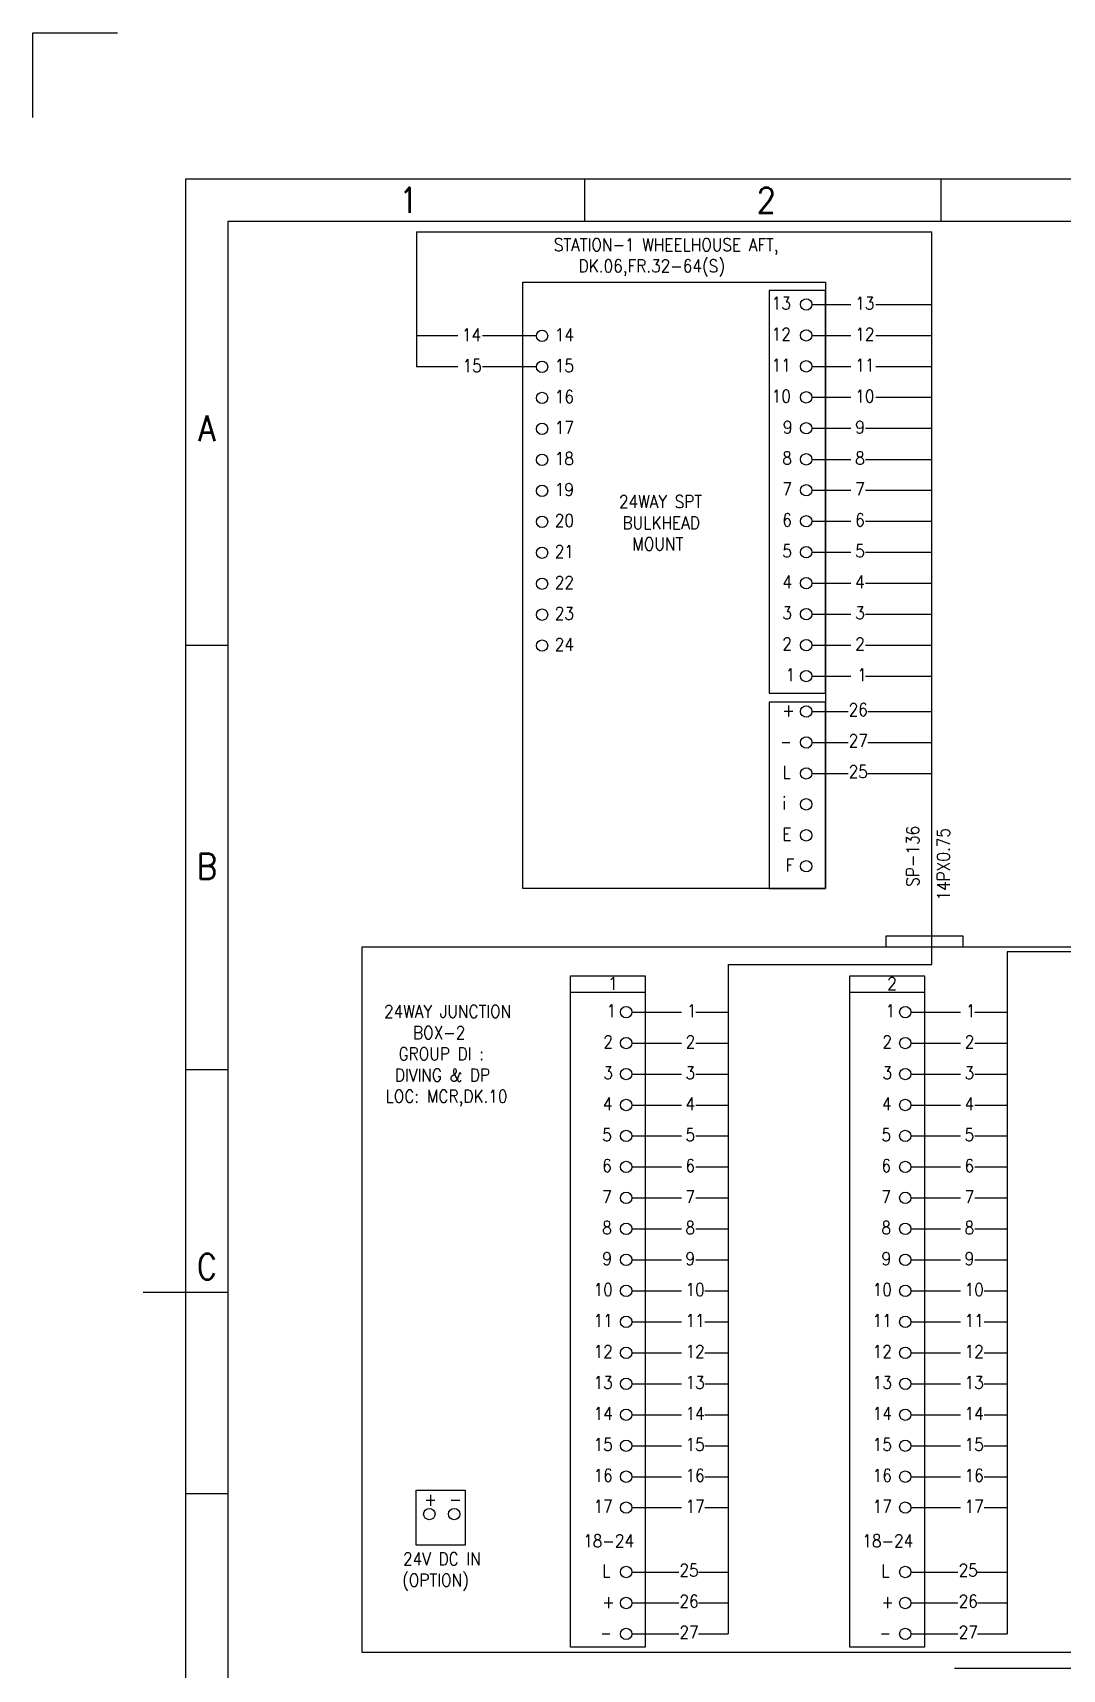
# Model space of a CAD drawing. Header units: inches. Extents: x 36 to 5114, y 9 to 306.
# Drawn here: x 4228.4 to 4349.7, y 113.2 to 306.1 of the extents above; entities that cross this region are included whole.
import ezdxf
from ezdxf.enums import TextEntityAlignment as Align

# ---------------------------------------------------------------- set-up
doc = ezdxf.new("R2010")
doc.units = ezdxf.units.IN
doc.header["$MEASUREMENT"] = 0
doc.layers.get('DEFPOINTS').update_dxf_attribs({"color": 251})
doc.layers.add('Border', color=6, linetype='Continuous')
doc.layers.add('TITLE', color=7, linetype='Continuous')
doc.layers.add('CON-050', color=3, linetype='Continuous', lineweight=50)
doc.styles.add('ROMANS', font='simplex.shx', dxfattribs={"width": 0.88})

# ---------------------------------------------------------------- blocks, each defined once
blk = doc.blocks.new('A3_BORDER')
at = {"linetype": 'Continuous'}
for p, q in [((5, 209.65), (0, 209.65)), ((5, 159.65), (0, 159.65)), ((5, 109.65), (0, 109.65))]:
    blk.add_line(p, q, dxfattribs=at)
at = {"color": 5, "linetype": 'Continuous'}
blk.add_line((5, 133.4), (-5, 133.4), dxfattribs=at)
at = {"layer": 'Border', "color": 7}
blk.add_lwpolyline([(0, 2.15), (384, 2.15), (384, 264.65), (0, 264.65)], close=True, dxfattribs=at)
at = {"layer": 'Border', "color": 6}
blk.add_lwpolyline([(5, 7.15), (379, 7.15), (379, 259.65), (5, 259.65)], close=True, dxfattribs=at)
at = {"layer": 'DEFPOINTS', "color": 5}
blk.add_lwpolyline([(-18, 271.9), (-18, 281.9), (-8, 281.9)], dxfattribs=at)
at = {"layer": 'TITLE', "color": 7}
for p, q in [((47, 264.65), (47, 259.75)), ((89, 264.65), (89, 259.75))]:
    blk.add_line(p, q, dxfattribs=at)
at = {"layer": 'TITLE', "color": 7, "style": 'ROMANS', "width": 0.88}
for s, p in [('1', (25.15, 260.65)), ('2', (67.3, 260.65))]:
    blk.add_text(s, height=3, dxfattribs=at).set_placement(p)
for s, p in [('A', (2.52, 235.26)), ('B', (2.52, 183.63)), ('C', (2.52, 136.45))]:
    blk.add_text(s, height=3, dxfattribs=at).set_placement(p, align=Align.MIDDLE_CENTER)

msp = doc.modelspace()

# ---------------------------------------------------------------- linework, layer by layer
for p, q in [((4273.63, 282.61), (4273.63, 266.7)), ((4273.63, 282.61), (4334.34, 282.61)), ((4334.34, 196.24), (4334.34, 282.61)), ((4343.23, 197.76), (4343.23, 117.34)), ((4413.22, 197.76), (4343.23, 197.76)), ((4310.34, 196.24), (4310.34, 117.34)), ((4310.34, 196.24), (4334.34, 196.24)), ((4291.79, 192.99), (4300.59, 192.99)), ((4324.68, 192.99), (4333.48, 192.99)), ((4441.91, 113.26), (4337.04, 113.26))]:
    msp.add_line(p, q)
for points in [[(4286.16, 276.69), (4321.81, 276.69), (4321.81, 205.22), (4286.16, 205.22)], [(4321.81, 275.72), (4315.19, 275.72), (4315.19, 228.25), (4321.81, 228.25)], [(4321.81, 227.17), (4315.19, 227.17), (4315.19, 205.22), (4321.81, 205.22)], [(4291.79, 194.91), (4300.59, 194.91), (4300.59, 115.77), (4291.79, 115.77)], [(4324.68, 194.91), (4333.48, 194.91), (4333.48, 115.77), (4324.68, 115.77)], [(4273.58, 134.27), (4279.37, 134.27), (4279.37, 127.82), (4273.58, 127.82)]]:
    msp.add_lwpolyline(points, close=True)
for points in [[(4338.03, 198.33), (4338.03, 199.59), (4328.93, 199.59), (4328.93, 198.33)], [(4607.48, 115.14), (4267.21, 115.14), (4267.21, 198.33), (4608, 198.33)]]:
    msp.add_lwpolyline(points)
for centre in [(4319.55, 274.06), (4288.42, 270.35), (4319.55, 270.41), (4288.42, 266.7), (4319.55, 266.76), (4288.42, 263.04), (4319.55, 263.11), (4288.42, 259.39), (4319.55, 259.46), (4288.42, 255.74), (4319.55, 255.8), (4288.42, 252.09), (4319.55, 252.15), (4288.42, 248.44), (4319.55, 248.5), (4288.42, 244.79), (4319.55, 244.85), (4288.42, 241.14), (4319.55, 241.2), (4288.42, 237.49), (4319.55, 237.55), (4288.42, 233.84), (4319.55, 233.9), (4319.55, 230.25), (4319.55, 226.08), (4319.55, 222.43), (4319.55, 218.78), (4319.55, 215.13), (4319.55, 211.48), (4319.55, 207.83), (4298.33, 190.64), (4331.22, 190.64), (4298.33, 186.99), (4331.22, 186.99), (4298.33, 183.34), (4331.22, 183.34), (4298.33, 179.69), (4331.22, 179.69), (4298.33, 176.04), (4331.22, 176.04), (4298.33, 172.39), (4331.22, 172.39), (4298.33, 168.74), (4331.22, 168.74), (4298.33, 165.09), (4331.22, 165.09), (4298.33, 161.44), (4331.22, 161.44), (4298.33, 157.79), (4331.22, 157.79), (4298.33, 154.13), (4331.22, 154.13), (4298.33, 150.48), (4331.22, 150.48), (4298.33, 146.83), (4331.22, 146.83), (4298.33, 143.18), (4331.22, 143.18), (4298.33, 139.53), (4331.22, 139.53), (4298.33, 135.88), (4331.22, 135.88), (4275.14, 131.47), (4278.07, 131.47), (4298.33, 132.23), (4331.22, 132.23), (4298.33, 124.64), (4331.22, 124.64), (4298.33, 120.99), (4331.22, 120.99), (4298.33, 117.34), (4331.22, 117.34)]:
    msp.add_circle(centre, 0.671)
at = {"layer": 'CON-050', "color": 0, "lineweight": 25, "ltscale": 0.1}
for p, q in [((4320.22, 274.06), (4324.82, 274.06)), ((4327.75, 274.06), (4334.34, 274.06)), ((4278.48, 270.35), (4273.63, 270.35)), ((4287.75, 270.35), (4281.42, 270.35)), ((4320.22, 270.41), (4324.82, 270.41)), ((4327.75, 270.41), (4334.34, 270.41)), ((4278.48, 266.7), (4273.63, 266.7)), ((4287.75, 266.7), (4281.42, 266.7)), ((4320.22, 266.76), (4324.82, 266.76)), ((4327.75, 266.76), (4334.34, 266.76)), ((4320.22, 263.11), (4324.82, 263.11)), ((4327.75, 263.11), (4334.34, 263.11)), ((4320.22, 259.46), (4324.82, 259.46)), ((4326.52, 259.46), (4334.34, 259.46)), ((4320.22, 255.8), (4324.82, 255.8)), ((4326.52, 255.8), (4334.34, 255.8)), ((4320.22, 252.15), (4324.82, 252.15)), ((4326.52, 252.15), (4334.34, 252.15)), ((4320.22, 248.5), (4324.82, 248.5)), ((4326.52, 248.5), (4334.34, 248.5)), ((4320.22, 244.85), (4324.82, 244.85)), ((4326.52, 244.85), (4334.34, 244.85)), ((4320.22, 241.2), (4324.82, 241.2)), ((4326.52, 241.2), (4334.34, 241.2)), ((4320.22, 237.55), (4324.82, 237.55)), ((4326.52, 237.55), (4334.34, 237.55)), ((4320.22, 233.9), (4324.82, 233.9)), ((4326.52, 233.9), (4334.34, 233.9)), ((4320.22, 230.25), (4324.82, 230.25)), ((4326.52, 230.25), (4334.34, 230.25)), ((4320.22, 226.08), (4324.51, 226.08)), ((4326.82, 226.08), (4334.34, 226.08)), ((4320.22, 222.43), (4324.51, 222.43)), ((4326.82, 222.43), (4334.34, 222.43)), ((4320.22, 218.78), (4324.51, 218.78)), ((4326.82, 218.78), (4334.34, 218.78)), ((4299, 190.64), (4304.84, 190.64)), ((4306.54, 190.64), (4310.34, 190.64)), ((4331.89, 190.64), (4337.73, 190.64)), ((4339.43, 190.64), (4343.23, 190.64)), ((4299, 186.99), (4304.84, 186.99)), ((4306.54, 186.99), (4310.34, 186.99)), ((4331.89, 186.99), (4337.73, 186.99)), ((4339.43, 186.99), (4343.23, 186.99)), ((4299, 183.34), (4304.84, 183.34)), ((4306.54, 183.34), (4310.34, 183.34)), ((4331.89, 183.34), (4337.73, 183.34)), ((4339.43, 183.34), (4343.23, 183.34)), ((4299, 179.69), (4304.84, 179.69)), ((4306.54, 179.69), (4310.34, 179.69)), ((4331.89, 179.69), (4337.73, 179.69)), ((4339.43, 179.69), (4343.23, 179.69)), ((4299, 176.04), (4304.84, 176.04)), ((4306.54, 176.04), (4310.34, 176.04)), ((4331.89, 176.04), (4337.73, 176.04)), ((4339.43, 176.04), (4343.23, 176.04)), ((4299, 172.39), (4304.84, 172.39)), ((4306.54, 172.39), (4310.34, 172.39)), ((4331.89, 172.39), (4337.73, 172.39)), ((4339.43, 172.39), (4343.23, 172.39)), ((4299, 168.74), (4304.84, 168.74)), ((4306.54, 168.74), (4310.34, 168.74)), ((4331.89, 168.74), (4337.73, 168.74)), ((4339.43, 168.74), (4343.23, 168.74)), ((4299, 165.09), (4304.84, 165.09)), ((4306.54, 165.09), (4310.34, 165.09)), ((4331.89, 165.09), (4337.73, 165.09)), ((4339.43, 165.09), (4343.23, 165.09)), ((4299, 161.44), (4304.84, 161.44)), ((4306.54, 161.44), (4310.34, 161.44)), ((4331.89, 161.44), (4337.73, 161.44)), ((4339.43, 161.44), (4343.23, 161.44)), ((4299, 157.79), (4304.84, 157.79)), ((4307.62, 157.79), (4310.34, 157.79)), ((4331.89, 157.79), (4337.73, 157.79)), ((4340.51, 157.79), (4343.23, 157.79)), ((4299, 154.13), (4304.84, 154.13)), ((4307.62, 154.13), (4310.34, 154.13)), ((4331.89, 154.13), (4337.73, 154.13)), ((4340.51, 154.13), (4343.23, 154.13)), ((4299, 150.48), (4304.84, 150.48)), ((4307.62, 150.48), (4310.34, 150.48)), ((4331.89, 150.48), (4337.73, 150.48)), ((4340.51, 150.48), (4343.23, 150.48)), ((4299, 146.83), (4304.84, 146.83)), ((4307.62, 146.83), (4310.34, 146.83)), ((4331.89, 146.83), (4337.73, 146.83)), ((4340.51, 146.83), (4343.23, 146.83)), ((4299, 143.18), (4304.84, 143.18)), ((4307.62, 143.18), (4310.34, 143.18)), ((4331.89, 143.18), (4337.73, 143.18)), ((4340.51, 143.18), (4343.23, 143.18)), ((4299, 139.53), (4304.84, 139.53)), ((4307.62, 139.53), (4310.34, 139.53)), ((4331.89, 139.53), (4337.73, 139.53)), ((4340.51, 139.53), (4343.23, 139.53)), ((4299, 135.88), (4304.84, 135.88)), ((4307.62, 135.88), (4310.34, 135.88)), ((4331.89, 135.88), (4337.73, 135.88)), ((4340.51, 135.88), (4343.23, 135.88)), ((4299, 132.23), (4304.84, 132.23)), ((4307.62, 132.23), (4310.34, 132.23)), ((4331.89, 132.23), (4337.73, 132.23)), ((4340.51, 132.23), (4343.23, 132.23)), ((4299, 124.64), (4304.53, 124.64)), ((4306.84, 124.64), (4310.34, 124.64)), ((4331.89, 124.64), (4337.43, 124.64)), ((4339.74, 124.64), (4343.23, 124.64)), ((4299, 120.99), (4304.53, 120.99)), ((4306.84, 120.99), (4310.34, 120.99)), ((4331.89, 120.99), (4337.43, 120.99)), ((4339.74, 120.99), (4343.23, 120.99)), ((4299, 117.34), (4304.53, 117.34)), ((4306.84, 117.34), (4310.34, 117.34)), ((4331.89, 117.34), (4337.43, 117.34)), ((4339.74, 117.34), (4343.23, 117.34))]:
    msp.add_line(p, q, dxfattribs=at)

# ---------------------------------------------------------------- block references
at = {"linetype": 'Continuous'}
msp.add_blockref('A3_BORDER', (4246.41, 24.19), dxfattribs=at)

# ---------------------------------------------------------------- texts
at = {"layer": 'CON-050', "color": 0, "lineweight": 25, "char_height": 1.5, "attachment_point": 1, "style": 'ROMANS'}
for s, width, insert in [('{\\Fromans|c0; STATION-1 WHEELHOUSE AFT,\\P{\\W3.71357; }DK.06,FR.32-64(S)}', 29.8093, (4288.91, 281.85)), ('{\\Fromans|c0;13}', 2.3407, (4315.48, 274.95)), ('{\\Fromans|c0;13}', 1.0836, (4325.32, 274.95)), ('{\\Fromans|c0;14}', 1.0836, (4278.98, 271.24)), ('{\\Fromans|c0;14}', 2.3407, (4289.92, 271.24)), ('{\\Fromans|c0;12}', 2.3407, (4315.48, 271.3)), ('{\\Fromans|c0;12}', 1.0836, (4325.32, 271.3)), ('{\\Fromans|c0;15}', 1.5, (4279.05, 267.59)), ('{\\Fromans|c0;15}', 2.3407, (4289.92, 267.59)), ('{\\Fromans|c0;11}', 2.3407, (4315.48, 267.65)), ('{\\Fromans|c0;11}', 1.0836, (4325.32, 267.65)), ('{\\Fromans|c0;16}', 2.3407, (4289.92, 263.94)), ('{\\Fromans|c0;10}', 2.3407, (4315.48, 264)), ('{\\Fromans|c0;10}', 1.0836, (4325.32, 264)), ('{\\Fromans|c0;17}', 2.3407, (4289.92, 260.29)), ('{\\Fromans|c0;9}', 1.0207, (4316.8, 260.35)), ('{\\Fromans|c0;9}', 1.0836, (4325.32, 260.35)), ('{\\Fromans|c0;18}', 2.3407, (4289.92, 256.64)), ('{\\Fromans|c0;8}', 1.0836, (4316.73, 256.7)), ('{\\Fromans|c0;8}', 1.0836, (4325.32, 256.7)), ('{\\Fromans|c0;19}', 2.3407, (4289.92, 252.99)), ('{\\Fromans|c0;7}', 1.0836, (4316.73, 253.05)), ('{\\Fromans|c0;7}', 1.0836, (4325.32, 253.05)), ('{\\Fromans|c0;\\W1.3057; \\W0.88;24WAY SPT\\P{\\W1.72476; }BULKHEAD \\P{\\W2.83523; }MOUNT}', 14.8543, (4296.14, 251.57)), ('{\\Fromans|c0;20}', 2.3407, (4289.92, 249.34)), ('{\\Fromans|c0;6}', 1.0836, (4316.73, 249.4)), ('{\\Fromans|c0;6}', 1.0836, (4325.32, 249.4)), ('{\\Fromans|c0;21}', 2.3407, (4289.92, 245.69)), ('{\\Fromans|c0;5}', 1.0836, (4316.73, 245.75)), ('{\\Fromans|c0;5}', 1.0836, (4325.32, 245.75)), ('{\\Fromans|c0;22}', 2.3407, (4289.92, 242.04)), ('{\\Fromans|c0;4}', 1.1464, (4316.75, 242.1)), ('{\\Fromans|c0;4}', 1.0836, (4325.32, 242.1)), ('{\\Fromans|c0;23}', 2.3407, (4289.92, 238.39)), ('{\\Fromans|c0;3}', 1.0836, (4316.73, 238.45)), ('{\\Fromans|c0;3}', 1.0836, (4325.32, 238.45)), ('{\\Fromans|c0;24}', 2.3407, (4289.92, 234.73)), ('{\\Fromans|c0;2}', 1.0836, (4316.73, 234.8)), ('{\\Fromans|c0;2}', 1.0836, (4325.32, 234.8)), ('{\\Fromans|c0;1}', 0.7064, (4317.11, 231.15)), ('{\\Fromans|c0;1}', 0.7064, (4325.56, 231.15)), ('{\\Fromans|c0;+}', 1.3979, (4316.73, 226.98)), ('{\\Fromans|c0;26}', 1.9636, (4324.55, 227.04)), ('{\\Fromans|c0; _}', 1.3979, (4316.73, 224.08)), ('{\\Fromans|c0;27}', 1.9636, (4324.55, 223.39)), ('{\\Fromans|c0;L}', 1.1464, (4316.75, 219.68)), ('{\\Fromans|c0;25}', 1.9636, (4324.55, 219.74)), ('{\\Fromans|c0;i}', 0.3293, (4316.73, 216.02)), ('{\\Fromans|c0;E}', 1.5, (4316.73, 212.37)), ('{\\Fromans|c0;F}', 0.7064, (4317.11, 208.72)), ('{\\Fromans|c0;1}', 0.9419, (4296.2, 194.76)), ('{\\Fromans|c0;2}', 0.9419, (4329.09, 194.76)), ('{\\Fromans|c0;\\W0.22317; \\W0.88;24WAY JUNCTION \\P{\\W3.5965; }BOX-2\\P{\\W1.94126; }GROUP DI : \\P{\\W1.52222; }DIVING & DP\\P{\\W0.45365; }LOC: MCR,DK.10}', 17.201, (4269.52, 191.47)), ('{\\Fromans|c0;1}', 0.7064, (4296.02, 191.54)), ('{\\Fromans|c0;1}', 0.7064, (4305.48, 191.54)), ('{\\Fromans|c0;1}', 0.7064, (4328.91, 191.54)), ('{\\Fromans|c0;1}', 0.7064, (4338.38, 191.54)), ('{\\Fromans|c0;2}', 1.0836, (4295.64, 187.89)), ('{\\Fromans|c0;2}', 1.0836, (4305.34, 187.89)), ('{\\Fromans|c0;2}', 1.0836, (4328.53, 187.89)), ('{\\Fromans|c0;2}', 1.0836, (4338.23, 187.89)), ('{\\Fromans|c0;3}', 1.0836, (4295.64, 184.24)), ('{\\Fromans|c0;3}', 0.7064, (4305.32, 184.24)), ('{\\Fromans|c0;3}', 1.0836, (4328.53, 184.24)), ('{\\Fromans|c0;3}', 0.7064, (4338.21, 184.24)), ('{\\Fromans|c0;4}', 1.1464, (4295.58, 180.58)), ('{\\Fromans|c0;4}', 0.7064, (4305.32, 180.58)), ('{\\Fromans|c0;4}', 1.1464, (4328.47, 180.58)), ('{\\Fromans|c0;4}', 0.7064, (4338.21, 180.58)), ('{\\Fromans|c0;5}', 1.0836, (4295.51, 176.93)), ('{\\Fromans|c0;5}', 0.7064, (4305.32, 176.93)), ('{\\Fromans|c0;5}', 1.0836, (4328.41, 176.93)), ('{\\Fromans|c0;5}', 0.7064, (4338.21, 176.93)), ('{\\Fromans|c0;6}', 1.0836, (4295.51, 173.28)), ('{\\Fromans|c0;6}', 0.7064, (4305.32, 173.28)), ('{\\Fromans|c0;6}', 1.0836, (4328.41, 173.28)), ('{\\Fromans|c0;6}', 0.7064, (4338.21, 173.28)), ('{\\Fromans|c0;7}', 1.0836, (4295.51, 169.63)), ('{\\Fromans|c0;7}', 0.7064, (4305.32, 169.63)), ('{\\Fromans|c0;7}', 1.0836, (4328.41, 169.63)), ('{\\Fromans|c0;7}', 0.7064, (4338.21, 169.63)), ('{\\Fromans|c0;8}', 1.0836, (4295.51, 165.98)), ('{\\Fromans|c0;8}', 0.7064, (4305.32, 165.98)), ('{\\Fromans|c0;8}', 1.0836, (4328.41, 165.98)), ('{\\Fromans|c0;8}', 0.7064, (4338.21, 165.98)), ('{\\Fromans|c0;9}', 1.0207, (4295.53, 162.33)), ('{\\Fromans|c0;9}', 0.7064, (4305.32, 162.33)), ('{\\Fromans|c0;9}', 1.0207, (4328.42, 162.33)), ('{\\Fromans|c0;9}', 0.7064, (4338.21, 162.33)), ('{\\Fromans|c0;10}', 2.0547, (4294.49, 158.68)), ('{\\Fromans|c0;10}', 0.7064, (4305.32, 158.68)), ('{\\Fromans|c0;10}', 2.0547, (4327.38, 158.68)), ('{\\Fromans|c0;10}', 0.7064, (4338.21, 158.68)), ('{\\Fromans|c0;11}', 1.9636, (4294.49, 155.03)), ('{\\Fromans|c0;11}', 1.5, (4305.32, 155.03)), ('{\\Fromans|c0;11}', 1.9636, (4327.38, 155.03)), ('{\\Fromans|c0;11}', 1.5, (4338.21, 155.03)), ('{\\Fromans|c0;12}', 2.0547, (4294.49, 151.38)), ('{\\Fromans|c0;12}', 1.5, (4305.32, 151.38)), ('{\\Fromans|c0;12}', 2.0547, (4327.38, 151.38)), ('{\\Fromans|c0;12}', 1.5, (4338.21, 151.38)), ('{\\Fromans|c0;13}', 2.0547, (4294.49, 147.73)), ('{\\Fromans|c0;13}', 1.5, (4305.32, 147.73)), ('{\\Fromans|c0;13}', 2.0547, (4327.38, 147.73)), ('{\\Fromans|c0;13}', 1.5, (4338.21, 147.73)), ('{\\Fromans|c0;14}', 2.0547, (4294.49, 144.08)), ('{\\Fromans|c0;14}', 1.5, (4305.32, 144.08)), ('{\\Fromans|c0;14}', 2.0547, (4327.38, 144.08)), ('{\\Fromans|c0;14}', 1.5, (4338.21, 144.08)), ('{\\Fromans|c0;15}', 2.0547, (4294.49, 140.43)), ('{\\Fromans|c0;15}', 1.5, (4305.32, 140.43)), ('{\\Fromans|c0;15}', 2.0547, (4327.38, 140.43)), ('{\\Fromans|c0;15}', 1.5, (4338.21, 140.43)), ('{\\Fromans|c0;16}', 2.0547, (4294.49, 136.78)), ('{\\Fromans|c0;16}', 1.5, (4305.32, 136.78)), ('{\\Fromans|c0;16}', 2.0547, (4327.38, 136.78)), ('{\\Fromans|c0;16}', 1.5, (4338.21, 136.78)), ('{\\Fromans|c0;+}', 1.3979, (4274.56, 133.95)), ('{\\Fromans|c0;17}', 2.0547, (4294.49, 133.13)), ('{\\Fromans|c0;17}', 1.5, (4305.32, 133.13)), ('{\\Fromans|c0;17}', 2.0547, (4327.38, 133.13)), ('{\\Fromans|c0;17}', 1.5, (4338.21, 133.13)), ('{\\Fromans|c0;-}', 1.3979, (4277.5, 133.95)), ('{\\Fromans|c0;18-24}', 6.5521, (4293.27, 129.07)), ('{\\Fromans|c0;18-24}', 6.5521, (4326.16, 129.07)), ('{\\Fromans|c0; 24V DC IN\\P{\\W0.780238; }(OPTION)}', 10.575, (4271.13, 126.93)), ('{\\Fromans|c0;L}', 1.0207, (4295.51, 125.54)), ('{\\Fromans|c0;25}', 2.3407, (4304.61, 125.6)), ('{\\Fromans|c0;L}', 1.0207, (4328.4, 125.54)), ('{\\Fromans|c0;25}', 2.3407, (4337.51, 125.6)), ('{\\Fromans|c0;+}', 1.3979, (4295.51, 121.88)), ('{\\Fromans|c0;26}', 2.3407, (4304.61, 121.95)), ('{\\Fromans|c0;+}', 1.3979, (4328.41, 121.88)), ('{\\Fromans|c0;26}', 2.3407, (4337.51, 121.95)), ('{\\Fromans|c0;27}', 2.3407, (4304.61, 118.3)), ('{\\Fromans|c0;27}', 2.3407, (4337.51, 118.3)), ('{\\Fromans|c0; _}', 1.3979, (4295.51, 118.99)), ('{\\Fromans|c0; _}', 1.3979, (4328.41, 118.99))]:
    msp.add_mtext_dynamic_manual_height_columns(s, width=width, gutter_width=437.5, heights=[0], dxfattribs=dict(at, insert=insert))
at = {"layer": 'CON-050', "color": 0, "lineweight": 25, "char_height": 1.5, "attachment_point": 1, "rotation": 90, "style": 'ROMANS'}
for s, width, insert in [('SP-136', 9.8257, (4331.35, 205.42)), ('14PX0.75', 11.8371, (4334.96, 203.8))]:
    msp.add_mtext_dynamic_manual_height_columns(s, width=width, gutter_width=437.5, heights=[0], dxfattribs=dict(at, insert=insert))

doc.saveas('drawing.dxf')
